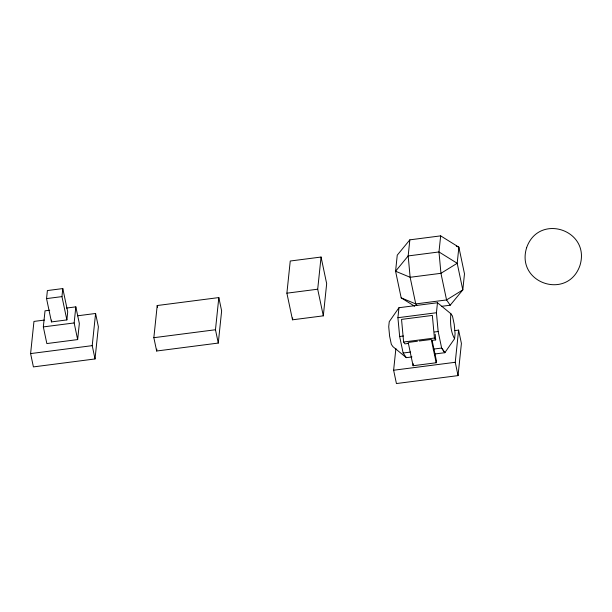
<?xml version="1.0" encoding="UTF-8"?>
<svg xmlns="http://www.w3.org/2000/svg" width="612" height="612" viewBox="0 0 612 612"><rect width="100%" height="100%" fill="white"/><g stroke="black" fill="none" stroke-linecap="round" stroke-linejoin="round"><path stroke-width="0.92" d="M77.571 315.8L95.587 313.474L98.387 326.793L95.028 358.953L33.408 366.902L30.6 353.591L33.958 321.422L44.385 320.076M66.494 308.065L75.827 306.857L79.338 323.503L77.655 339.584L46.849 343.562L43.337 326.915L45.02 310.835L49.687 310.23M46.55 298.602L47.392 290.555L62.799 288.573L67.71 311.875L66.869 319.915L51.462 321.904L46.55 298.602L61.957 296.613L62.799 288.573M51.462 321.904L51.645 320.114M77.655 339.584L74.151 322.945L75.827 306.857M95.028 358.953L92.221 345.642L95.587 313.474M153.849 337.694L157.208 305.526L218.828 297.577L221.636 310.896L218.277 343.064L156.657 351.013L153.849 337.694L215.47 329.746L218.828 297.577M156.657 351.013L156.848 349.115M286.89 293.179L290.249 261.018L321.063 257.04L326.67 283.67L323.312 315.838L292.498 319.808L286.89 293.179L317.697 289.208L321.063 257.04M292.498 319.808L292.697 317.919M411.968 356.934L406.337 357.66L403.132 353.025L399.644 336.478L397.915 317.712L398.963 307.721L437.473 302.749L450.876 313.742L452.475 316.06L454.219 324.337L455.083 333.716L454.563 338.719L444.848 352.688L434.512 354.027M454.815 330.61L458.602 330.12L461.41 343.439L458.051 375.607L396.431 383.548L393.623 370.237L395.895 348.473M441.803 306.298L450.202 305.22L462.81 289.912L464.485 273.832L458.878 247.202L440.663 235.872L409.849 239.843L408.173 255.931L410.139 277.282L415.747 303.919L416.787 305.426M432.087 340.241L436.41 360.751L436.195 362.763L413.092 365.739L413.299 363.735M440.663 235.872L438.98 251.953L440.946 273.312L446.561 299.941L450.202 305.22M433.189 349.146L441.642 348.052L444.848 352.688L441.642 348.052L438.161 331.513L436.433 312.74L437.473 302.749M450.876 313.742C450.164 322.004 450.394 331.436 454.563 338.719M458.051 375.607L455.244 362.289L458.602 330.12M398.963 307.721L389.247 321.69L388.727 326.693L389.592 336.072L391.336 344.349L392.935 346.667L406.337 357.66M409.849 239.843L397.249 255.15L395.574 271.231L401.181 297.86L414.645 306.237M43.337 326.915L74.151 322.945M30.6 353.591L92.221 345.642M397.915 317.712L436.433 312.74M399.644 336.478L403.4 335.996M434.398 331.995L438.161 331.513M434.428 338.038L432.355 315.425L401.541 319.395L403.614 342.009L434.428 338.038L435.713 339.905L431.98 340.387M409.099 342.322L417.422 341.244M419.274 341.006L431.284 339.461L436.195 362.763M408.64 343.393L404.907 343.875L403.614 342.009M403.132 353.025L410.644 352.053M393.623 370.237L455.244 362.289M456.307 246.131L458.878 247.202L457.195 263.282L462.81 289.912L446.561 299.941L415.747 303.919L401.181 297.86M408.181 342.437L413.092 365.739M317.697 289.208L323.312 315.838M215.47 329.746L218.277 343.064M157.208 305.526L157.582 307.3M61.957 296.613L66.869 319.915M435.193 334.236L435.713 339.905M526.626 247.684C515.549 283.318 567.707 300.653 579.924 265.577C591.001 229.951 538.851 212.624 526.626 247.684M408.173 255.931L395.574 271.231L410.139 277.282L440.946 273.312L457.195 263.282L438.98 251.953L408.173 255.931"/></g></svg>
